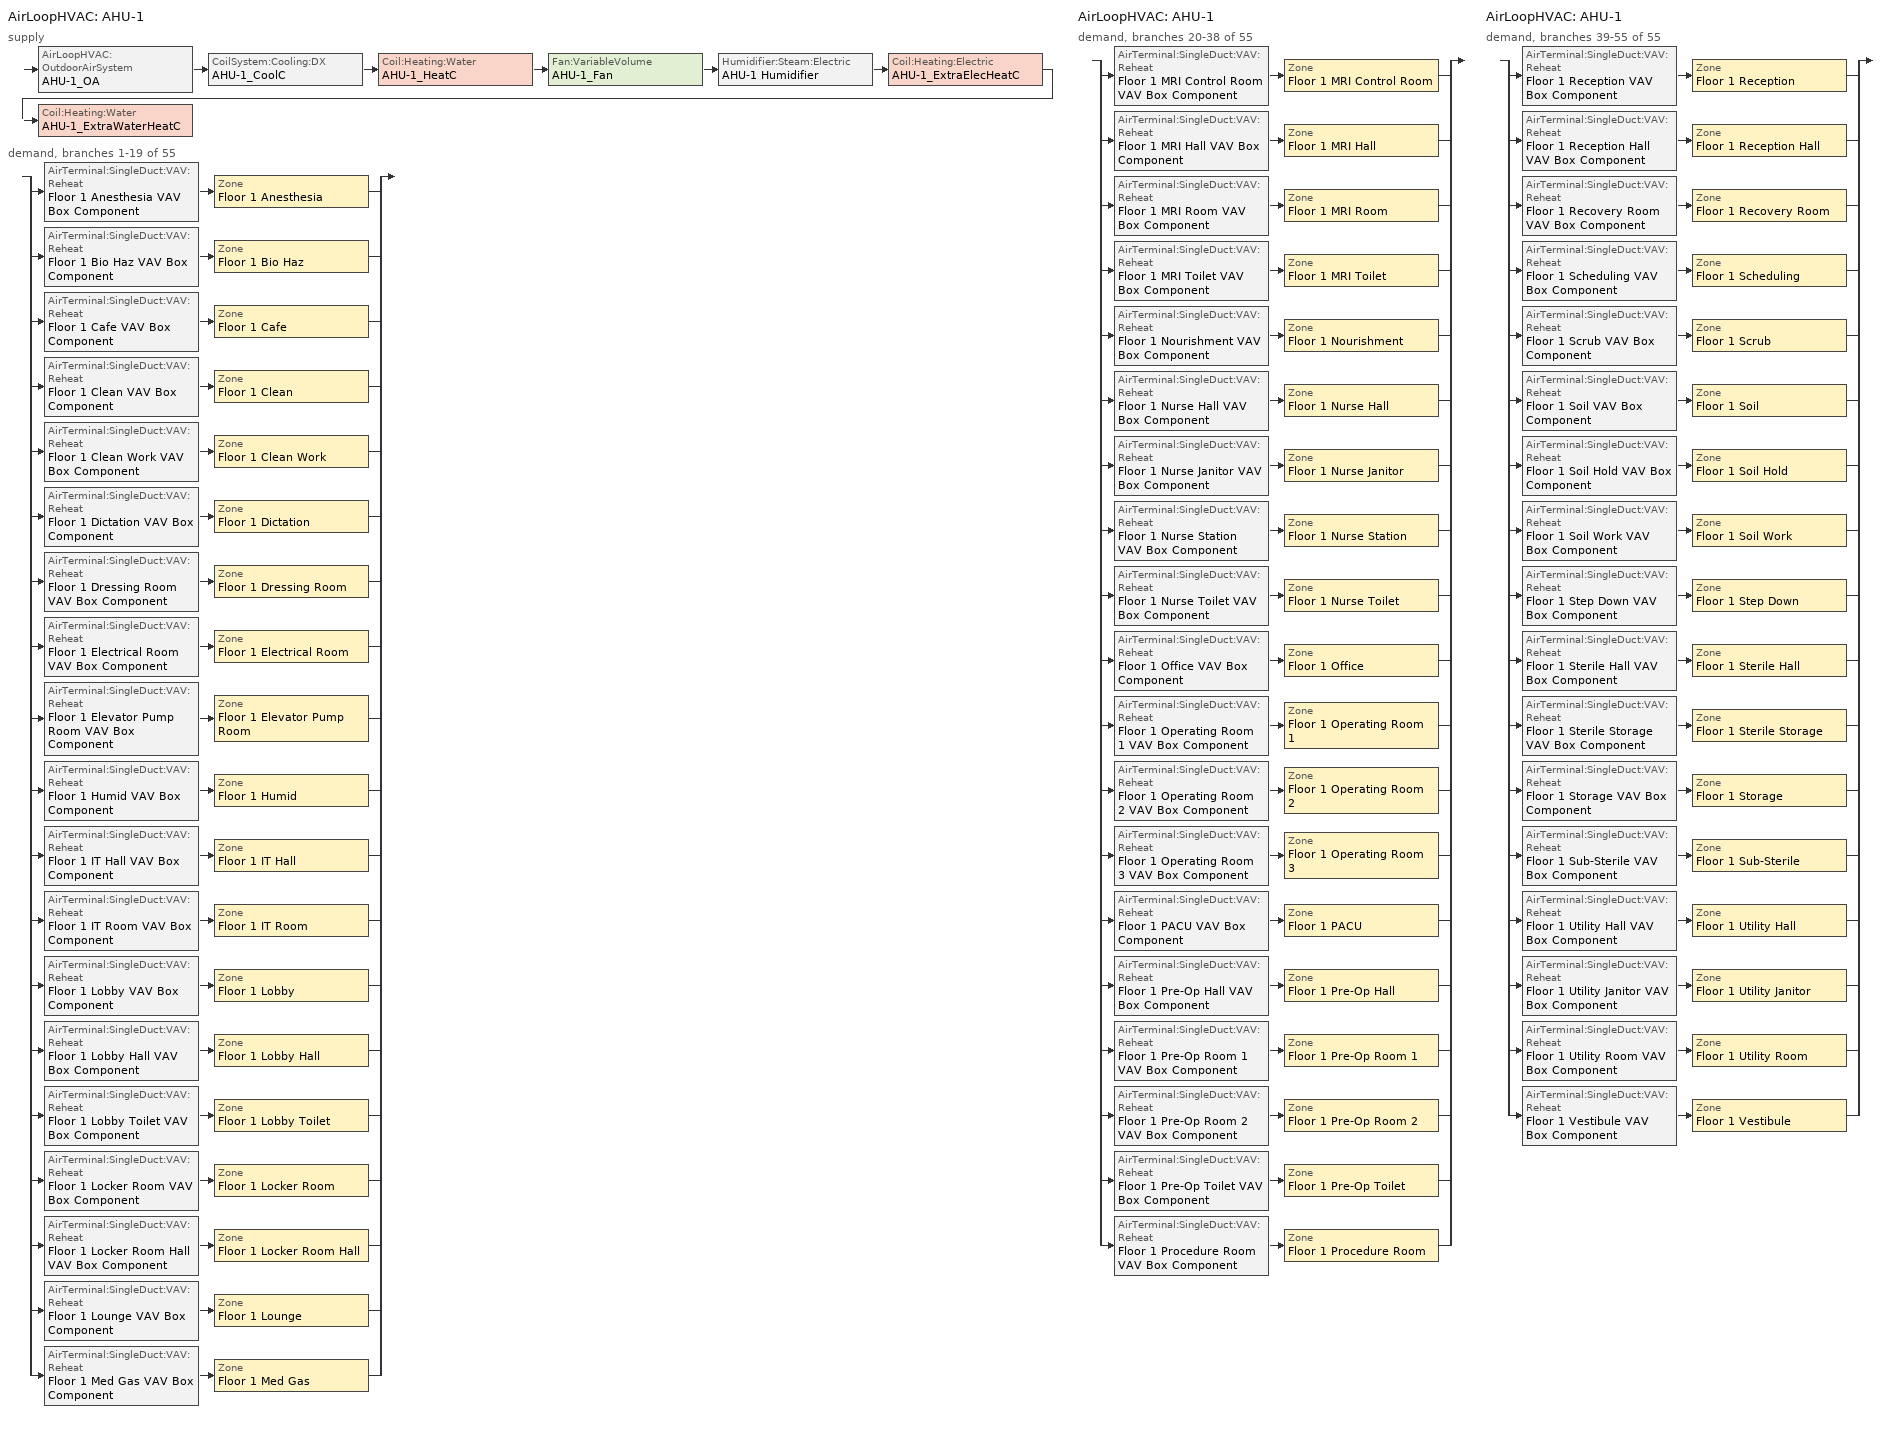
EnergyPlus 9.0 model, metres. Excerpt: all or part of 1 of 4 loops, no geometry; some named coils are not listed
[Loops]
AirLoopHVAC 'AHU-1'
 supply: AirLoopHVAC:OutdoorAirSystem 'AHU-1_OA' > CoilSystem:Cooling:DX 'AHU-1_CoolC' > Coil:Heating:Water 'AHU-1_HeatC' > Fan:VariableVolume 'AHU-1_Fan' > Humidifier:Steam:Electric 'AHU-1 Humidifier' > Coil:Heating:Electric 'AHU-1_ExtraElecHeatC' > Coil:Heating:Water 'AHU-1_ExtraWaterHeatC'
 demand, branches 1-19 of 55: split
  | AirTerminal:SingleDuct:VAV:Reheat 'Floor 1 Anesthesia VAV Box Component' > Zone 'Floor 1 Anesthesia'
  | AirTerminal:SingleDuct:VAV:Reheat 'Floor 1 Bio Haz VAV Box Component' > Zone 'Floor 1 Bio Haz'
  | AirTerminal:SingleDuct:VAV:Reheat 'Floor 1 Cafe VAV Box Component' > Zone 'Floor 1 Cafe'
  | AirTerminal:SingleDuct:VAV:Reheat 'Floor 1 Clean VAV Box Component' > Zone 'Floor 1 Clean'
  | AirTerminal:SingleDuct:VAV:Reheat 'Floor 1 Clean Work VAV Box Component' > Zone 'Floor 1 Clean Work'
  | AirTerminal:SingleDuct:VAV:Reheat 'Floor 1 Dictation VAV Box Component' > Zone 'Floor 1 Dictation'
  | AirTerminal:SingleDuct:VAV:Reheat 'Floor 1 Dressing Room VAV Box Component' > Zone 'Floor 1 Dressing Room'
  | AirTerminal:SingleDuct:VAV:Reheat 'Floor 1 Electrical Room VAV Box Component' > Zone 'Floor 1 Electrical Room'
  | AirTerminal:SingleDuct:VAV:Reheat 'Floor 1 Elevator Pump Room VAV Box Component' > Zone 'Floor 1 Elevator Pump Room'
  | AirTerminal:SingleDuct:VAV:Reheat 'Floor 1 Humid VAV Box Component' > Zone 'Floor 1 Humid'
  | AirTerminal:SingleDuct:VAV:Reheat 'Floor 1 IT Hall VAV Box Component' > Zone 'Floor 1 IT Hall'
  | AirTerminal:SingleDuct:VAV:Reheat 'Floor 1 IT Room VAV Box Component' > Zone 'Floor 1 IT Room'
  | AirTerminal:SingleDuct:VAV:Reheat 'Floor 1 Lobby VAV Box Component' > Zone 'Floor 1 Lobby'
  | AirTerminal:SingleDuct:VAV:Reheat 'Floor 1 Lobby Hall VAV Box Component' > Zone 'Floor 1 Lobby Hall'
  | AirTerminal:SingleDuct:VAV:Reheat 'Floor 1 Lobby Toilet VAV Box Component' > Zone 'Floor 1 Lobby Toilet'
  | AirTerminal:SingleDuct:VAV:Reheat 'Floor 1 Locker Room VAV Box Component' > Zone 'Floor 1 Locker Room'
  | AirTerminal:SingleDuct:VAV:Reheat 'Floor 1 Locker Room Hall VAV Box Component' > Zone 'Floor 1 Locker Room Hall'
  | AirTerminal:SingleDuct:VAV:Reheat 'Floor 1 Lounge VAV Box Component' > Zone 'Floor 1 Lounge'
  | AirTerminal:SingleDuct:VAV:Reheat 'Floor 1 Med Gas VAV Box Component' > Zone 'Floor 1 Med Gas'
AirLoopHVAC 'AHU-1'
 demand, branches 20-38 of 55: split
  | AirTerminal:SingleDuct:VAV:Reheat 'Floor 1 MRI Control Room VAV Box Component' > Zone 'Floor 1 MRI Control Room'
  | AirTerminal:SingleDuct:VAV:Reheat 'Floor 1 MRI Hall VAV Box Component' > Zone 'Floor 1 MRI Hall'
  | AirTerminal:SingleDuct:VAV:Reheat 'Floor 1 MRI Room VAV Box Component' > Zone 'Floor 1 MRI Room'
  | AirTerminal:SingleDuct:VAV:Reheat 'Floor 1 MRI Toilet VAV Box Component' > Zone 'Floor 1 MRI Toilet'
  | AirTerminal:SingleDuct:VAV:Reheat 'Floor 1 Nourishment VAV Box Component' > Zone 'Floor 1 Nourishment'
  | AirTerminal:SingleDuct:VAV:Reheat 'Floor 1 Nurse Hall VAV Box Component' > Zone 'Floor 1 Nurse Hall'
  | AirTerminal:SingleDuct:VAV:Reheat 'Floor 1 Nurse Janitor VAV Box Component' > Zone 'Floor 1 Nurse Janitor'
  | AirTerminal:SingleDuct:VAV:Reheat 'Floor 1 Nurse Station VAV Box Component' > Zone 'Floor 1 Nurse Station'
  | AirTerminal:SingleDuct:VAV:Reheat 'Floor 1 Nurse Toilet VAV Box Component' > Zone 'Floor 1 Nurse Toilet'
  | AirTerminal:SingleDuct:VAV:Reheat 'Floor 1 Office VAV Box Component' > Zone 'Floor 1 Office'
  | AirTerminal:SingleDuct:VAV:Reheat 'Floor 1 Operating Room 1 VAV Box Component' > Zone 'Floor 1 Operating Room 1'
  | AirTerminal:SingleDuct:VAV:Reheat 'Floor 1 Operating Room 2 VAV Box Component' > Zone 'Floor 1 Operating Room 2'
  | AirTerminal:SingleDuct:VAV:Reheat 'Floor 1 Operating Room 3 VAV Box Component' > Zone 'Floor 1 Operating Room 3'
  | AirTerminal:SingleDuct:VAV:Reheat 'Floor 1 PACU VAV Box Component' > Zone 'Floor 1 PACU'
  | AirTerminal:SingleDuct:VAV:Reheat 'Floor 1 Pre-Op Hall VAV Box Component' > Zone 'Floor 1 Pre-Op Hall'
  | AirTerminal:SingleDuct:VAV:Reheat 'Floor 1 Pre-Op Room 1 VAV Box Component' > Zone 'Floor 1 Pre-Op Room 1'
  | AirTerminal:SingleDuct:VAV:Reheat 'Floor 1 Pre-Op Room 2 VAV Box Component' > Zone 'Floor 1 Pre-Op Room 2'
  | AirTerminal:SingleDuct:VAV:Reheat 'Floor 1 Pre-Op Toilet VAV Box Component' > Zone 'Floor 1 Pre-Op Toilet'
  | AirTerminal:SingleDuct:VAV:Reheat 'Floor 1 Procedure Room VAV Box Component' > Zone 'Floor 1 Procedure Room'
AirLoopHVAC 'AHU-1'
 demand, branches 39-55 of 55: split
  | AirTerminal:SingleDuct:VAV:Reheat 'Floor 1 Reception VAV Box Component' > Zone 'Floor 1 Reception'
  | AirTerminal:SingleDuct:VAV:Reheat 'Floor 1 Reception Hall VAV Box Component' > Zone 'Floor 1 Reception Hall'
  | AirTerminal:SingleDuct:VAV:Reheat 'Floor 1 Recovery Room VAV Box Component' > Zone 'Floor 1 Recovery Room'
  | AirTerminal:SingleDuct:VAV:Reheat 'Floor 1 Scheduling VAV Box Component' > Zone 'Floor 1 Scheduling'
  | AirTerminal:SingleDuct:VAV:Reheat 'Floor 1 Scrub VAV Box Component' > Zone 'Floor 1 Scrub'
  | AirTerminal:SingleDuct:VAV:Reheat 'Floor 1 Soil VAV Box Component' > Zone 'Floor 1 Soil'
  | AirTerminal:SingleDuct:VAV:Reheat 'Floor 1 Soil Hold VAV Box Component' > Zone 'Floor 1 Soil Hold'
  | AirTerminal:SingleDuct:VAV:Reheat 'Floor 1 Soil Work VAV Box Component' > Zone 'Floor 1 Soil Work'
  | AirTerminal:SingleDuct:VAV:Reheat 'Floor 1 Step Down VAV Box Component' > Zone 'Floor 1 Step Down'
  | AirTerminal:SingleDuct:VAV:Reheat 'Floor 1 Sterile Hall VAV Box Component' > Zone 'Floor 1 Sterile Hall'
  | AirTerminal:SingleDuct:VAV:Reheat 'Floor 1 Sterile Storage VAV Box Component' > Zone 'Floor 1 Sterile Storage'
  | AirTerminal:SingleDuct:VAV:Reheat 'Floor 1 Storage VAV Box Component' > Zone 'Floor 1 Storage'
  | AirTerminal:SingleDuct:VAV:Reheat 'Floor 1 Sub-Sterile VAV Box Component' > Zone 'Floor 1 Sub-Sterile'
  | AirTerminal:SingleDuct:VAV:Reheat 'Floor 1 Utility Hall VAV Box Component' > Zone 'Floor 1 Utility Hall'
  | AirTerminal:SingleDuct:VAV:Reheat 'Floor 1 Utility Janitor VAV Box Component' > Zone 'Floor 1 Utility Janitor'
  | AirTerminal:SingleDuct:VAV:Reheat 'Floor 1 Utility Room VAV Box Component' > Zone 'Floor 1 Utility Room'
  | AirTerminal:SingleDuct:VAV:Reheat 'Floor 1 Vestibule VAV Box Component' > Zone 'Floor 1 Vestibule'
[Sizing:Zone] Zone Cooling Design Supply Air Temperature Input Method=SupplyAirTemperature; Zone Cooling Design Supply Air Temperature {C}=11.1; Zone Heating Design Supply Air Temperature Input Method=SupplyAirTemperature; Zone Heating Design Supply Air Temperature {C}=40; Zone Cooling Design Supply Air Humidity Ratio {kgWater/kgDryAir}=0.0085; Zone Heating Design Supply Air Humidity Ratio {kgWater/kgDryAir}=0.008; Cooling Minimum Air Flow Fraction=0; Heating Design Air Flow Method=DesignDay; Heating Design Air Flow Rate {m3/s}=0
Name | Design Specification Outdoor Air Object | Cooling Design Air Flow Method | Cooling Minimum Air Flow per Zone Floor Area {m3/s-m2}
Floor 1 Anesthesia | SZ DSOA Floor 1 Anesthesia | DesignDayWithLimit | 0
Floor 1 Bio Haz | SZ DSOA Floor 1 Bio Haz | DesignDay
Floor 1 Cafe | SZ DSOA Floor 1 Cafe | DesignDay
Floor 1 Clean | SZ DSOA Floor 1 Clean | DesignDayWithLimit | 0.00338645
Floor 1 Clean Work | SZ DSOA Floor 1 Clean Work | DesignDayWithLimit | 0.00338645
Floor 1 Dictation | SZ DSOA Floor 1 Dictation | DesignDay
Floor 1 Dressing Room | SZ DSOA Floor 1 Dressing Room | DesignDay
Floor 1 Electrical Room | SZ DSOA Floor 1 Electrical Room | DesignDay
Floor 1 Elevator Pump Room | SZ DSOA Floor 1 Elevator Pump Room | DesignDay
Floor 1 Humid | SZ DSOA Floor 1 Humid | DesignDay
Floor 1 IT Hall | SZ DSOA Floor 1 IT Hall | DesignDay
Floor 1 IT Room | SZ DSOA Floor 1 IT Room | DesignDay
Floor 1 Lobby | SZ DSOA Floor 1 Lobby | DesignDay
Floor 1 Lobby Hall | SZ DSOA Floor 1 Lobby Hall | DesignDay
Floor 1 Lobby Toilet | SZ DSOA Floor 1 Lobby Toilet | DesignDayWithLimit | 0
Floor 1 Locker Room | SZ DSOA Floor 1 Locker Room | DesignDay
Floor 1 Locker Room Hall | SZ DSOA Floor 1 Locker Room Hall | DesignDay
Floor 1 Lounge | SZ DSOA Floor 1 Lounge | DesignDay
Floor 1 Med Gas | SZ DSOA Floor 1 Med Gas | DesignDay
Floor 1 MRI Control Room | SZ DSOA Floor 1 MRI Control Room | DesignDayWithLimit | 0
Floor 1 MRI Hall | SZ DSOA Floor 1 MRI Hall | DesignDay
Floor 1 MRI Room | SZ DSOA Floor 1 MRI Room | DesignDayWithLimit | 0
Floor 1 MRI Toilet | SZ DSOA Floor 1 MRI Toilet | DesignDayWithLimit | 0
Floor 1 Nourishment | SZ DSOA Floor 1 Nourishment | DesignDay
Floor 1 Nurse Hall | SZ DSOA Floor 1 Nurse Hall | DesignDay
Floor 1 Nurse Janitor | SZ DSOA Floor 1 Nurse Janitor | DesignDay
Floor 1 Nurse Station | SZ DSOA Floor 1 Nurse Station | DesignDay
Floor 1 Nurse Toilet | SZ DSOA Floor 1 Nurse Toilet | DesignDayWithLimit | 0
Floor 1 Office | SZ DSOA Floor 1 Office | DesignDay
Floor 1 Operating Room 1 | SZ DSOA Floor 1 Operating Room 1 | DesignDayWithLimit | 0.0169323
Floor 1 Operating Room 2 | SZ DSOA Floor 1 Operating Room 2 | DesignDayWithLimit | 0.0169323
Floor 1 Operating Room 3 | SZ DSOA Floor 1 Operating Room 3 | DesignDayWithLimit | 0.0169323
Floor 1 PACU | SZ DSOA Floor 1 PACU | DesignDayWithLimit | 0.00507968
Floor 1 Pre-Op Hall | SZ DSOA Floor 1 Pre-Op Hall | DesignDay
Floor 1 Pre-Op Room 1 | SZ DSOA Floor 1 Pre-Op Room 1 | DesignDayWithLimit | 0.00507968
Floor 1 Pre-Op Room 2 | SZ DSOA Floor 1 Pre-Op Room 2 | DesignDayWithLimit | 0.00507968
Floor 1 Pre-Op Toilet | SZ DSOA Floor 1 Pre-Op Toilet | DesignDayWithLimit | 0
Floor 1 Procedure Room | SZ DSOA Floor 1 Procedure Room | DesignDayWithLimit | 0.0126992
Floor 1 Reception | SZ DSOA Floor 1 Reception | DesignDay
Floor 1 Reception Hall | SZ DSOA Floor 1 Reception Hall | DesignDay
Floor 1 Recovery Room | SZ DSOA Floor 1 Recovery Room | DesignDayWithLimit | 0.00507968
Floor 1 Scheduling | SZ DSOA Floor 1 Scheduling | DesignDay
Floor 1 Scrub | SZ DSOA Floor 1 Scrub | DesignDay
Floor 1 Soil | SZ DSOA Floor 1 Soil | DesignDayWithLimit | 0
Floor 1 Soil Hold | SZ DSOA Floor 1 Soil Hold | DesignDayWithLimit | 0
Floor 1 Soil Work | SZ DSOA Floor 1 Soil Work | DesignDayWithLimit | 0
Floor 1 Step Down | SZ DSOA Floor 1 Step Down | DesignDayWithLimit | 0.00507968
Floor 1 Sterile Hall | SZ DSOA Floor 1 Sterile Hall | DesignDay
Floor 1 Sterile Storage | SZ DSOA Floor 1 Sterile Storage | DesignDay
Floor 1 Storage | SZ DSOA Floor 1 Storage | DesignDay
Floor 1 Sub-Sterile | SZ DSOA Floor 1 Sub-Sterile | DesignDay
Floor 1 Utility Hall | SZ DSOA Floor 1 Utility Hall | DesignDay
Floor 1 Utility Janitor | SZ DSOA Floor 1 Utility Janitor | DesignDay
Floor 1 Utility Room | SZ DSOA Floor 1 Utility Room | DesignDay
Floor 1 Vestibule | SZ DSOA Floor 1 Vestibule | DesignDay
[DesignSpecification:OutdoorAir] Outdoor Air Flow per Person {m3/s-person}=0
Name | Outdoor Air Method | Outdoor Air Flow per Zone Floor Area {m3/s-m2}
SZ DSOA Floor 1 Anesthesia; SZ DSOA Floor 1 Clean; SZ DSOA Floor 1 Clean Work; SZ DSOA Floor 1 MRI Control Room; SZ DSOA Floor 1 MRI Room; SZ DSOA Floor 1 Soil; SZ DSOA Floor 1 Soil Hold; SZ DSOA Floor 1 Soil Work | Flow/Area | 0.00152391
SZ DSOA Floor 1 Bio Haz; SZ DSOA Floor 1 Med Gas; SZ DSOA Floor 1 Nurse Janitor; SZ DSOA Floor 1 Sterile Storage; SZ DSOA Floor 1 Storage; SZ DSOA Floor 1 Utility Janitor; SZ DSOA Floor 1 Utility Room | Flow/Area | 0.000609562
SZ DSOA Floor 1 Cafe | Flow/Area | 0.0047241
SZ DSOA Floor 1 Dictation; SZ DSOA Floor 1 Dressing Room; SZ DSOA Floor 1 Humid; SZ DSOA Floor 1 IT Room; SZ DSOA Floor 1 Office; SZ DSOA Floor 1 Scheduling | Flow/Area | 0.000431773
SZ DSOA Floor 1 Electrical Room; SZ DSOA Floor 1 Elevator Pump Room; SZ DSOA Floor 1 Lobby Toilet; SZ DSOA Floor 1 MRI Toilet; SZ DSOA Floor 1 Nurse Toilet; SZ DSOA Floor 1 Pre-Op Toilet | Flow/Area | 0
SZ DSOA Floor 1 IT Hall; SZ DSOA Floor 1 Lobby Hall; SZ DSOA Floor 1 Locker Room Hall; SZ DSOA Floor 1 MRI Hall; SZ DSOA Floor 1 Nurse Hall; SZ DSOA Floor 1 Pre-Op Hall; SZ DSOA Floor 1 Reception Hall; SZ DSOA Floor 1 Scrub; SZ DSOA Floor 1 Sterile Hall; SZ DSOA Floor 1 Sub-Sterile; SZ DSOA Floor 1 Utility Hall; SZ DSOA Floor 1 Vestibule | Flow/Area | 0.000304781
SZ DSOA Floor 1 Lobby | Flow/Area | 0.000558765
SZ DSOA Floor 1 Locker Room | Flow/area | 0.000685757
SZ DSOA Floor 1 Lounge | Flow/Area | 0.000685757
SZ DSOA Floor 1 Nourishment; SZ DSOA Floor 1 Nurse Station | Flow/Area | 0.000812749
SZ DSOA Floor 1 Operating Room 1; SZ DSOA Floor 1 Operating Room 2; SZ DSOA Floor 1 Operating Room 3 | Flow/Area | 0.00558765
SZ DSOA Floor 1 PACU; SZ DSOA Floor 1 Recovery Room; SZ DSOA Floor 1 Step Down | Flow/Area | 0.00321713
SZ DSOA Floor 1 Pre-Op Room 1; SZ DSOA Floor 1 Pre-Op Room 2 | Flow/Area | 0.00296315
SZ DSOA Floor 1 Procedure Room | Flow/Area | 0.00406374
SZ DSOA Floor 1 Reception | Flow/Area | 0.00106673
[Sizing:System]
AHU-1: Type of Load to Size On=Sensible; Design Outdoor Air Flow Rate {m3/s}=AUTOSIZE; Central Heating Maximum System Air Flow Ratio=1; Preheat Design Temperature {C}=7; Preheat Design Humidity Ratio {kgWater/kgDryAir}=0.008; Precool Design Temperature {C}=7.2; Precool Design Humidity Ratio {kgWater/kgDryAir}=0.008; Central Cooling Design Supply Air Temperature {C}=7.2; Central Heating Design Supply Air Temperature {C}=16; Type of Zone Sum to Use=NonCoincident; 100% Outdoor Air in Cooling=No; 100% Outdoor Air in Heating=No; Central Cooling Design Supply Air Humidity Ratio {kgWater/kgDryAir}=0.007; Central Heating Design Supply Air Humidity Ratio {kgWater/kgDryAir}=0.007; Cooling Supply Air Flow Rate Method=DesignDay; Cooling Supply Air Flow Rate {m3/s}=0; Heating Supply Air Flow Rate Method=DesignDay; Heating Supply Air Flow Rate {m3/s}=0; System Outdoor Air Method=ZoneSum
[ZoneControl:Thermostat] Control Type Schedule=Dual Zone Control Type Sched
Name | Zone or ZoneList | Control 1
Floor 1 Anesthesia Thermostat | Floor 1 Anesthesia | Floor 1 Anesthesia DualSPSched
Floor 1 Bio Haz Thermostat | Floor 1 Bio Haz | Floor 1 Bio Haz DualSPSched
Floor 1 Cafe Thermostat | Floor 1 Cafe | Floor 1 Cafe DualSPSched
Floor 1 Clean Thermostat | Floor 1 Clean | Floor 1 Clean DualSPSched
Floor 1 Clean Work Thermostat | Floor 1 Clean Work | Floor 1 Clean Work DualSPSched
Floor 1 Dictation Thermostat | Floor 1 Dictation | Floor 1 Dictation DualSPSched
Floor 1 Dressing Room Thermostat | Floor 1 Dressing Room | Floor 1 Dressing Room DualSPSched
Floor 1 Electrical Room Thermostat | Floor 1 Electrical Room | Floor 1 Electrical Room DualSPSched
Floor 1 Elevator Pump Room Thermostat | Floor 1 Elevator Pump Room | Floor 1 Elevator Pump Room DualSPSched
Floor 1 Humid Thermostat | Floor 1 Humid | Floor 1 Humid DualSPSched
Floor 1 IT Hall Thermostat | Floor 1 IT Hall | Floor 1 IT Hall DualSPSched
Floor 1 IT Room Thermostat | Floor 1 IT Room | Floor 1 IT Room DualSPSched
Floor 1 Lobby Thermostat | Floor 1 Lobby | Floor 1 Lobby DualSPSched
Floor 1 Lobby Hall Thermostat | Floor 1 Lobby Hall | Floor 1 Lobby Hall DualSPSched
Floor 1 Lobby Toilet Thermostat | Floor 1 Lobby Toilet | Floor 1 Lobby Toilet DualSPSched
Floor 1 Locker Room Thermostat | Floor 1 Locker Room | Floor 1 Locker Room DualSPSched
Floor 1 Locker Room Hall Thermostat | Floor 1 Locker Room Hall | Floor 1 Locker Room Hall DualSPSched
Floor 1 Lounge Thermostat | Floor 1 Lounge | Floor 1 Lounge DualSPSched
Floor 1 Med Gas Thermostat | Floor 1 Med Gas | Floor 1 Med Gas DualSPSched
Floor 1 MRI Control Room Thermostat | Floor 1 MRI Control Room | Floor 1 MRI Control Room DualSPSched
Floor 1 MRI Hall Thermostat | Floor 1 MRI Hall | Floor 1 MRI Hall DualSPSched
Floor 1 MRI Room Thermostat | Floor 1 MRI Room | Floor 1 MRI Room DualSPSched
Floor 1 MRI Toilet Thermostat | Floor 1 MRI Toilet | Floor 1 MRI Toilet DualSPSched
Floor 1 Nourishment Thermostat | Floor 1 Nourishment | Floor 1 Nourishment DualSPSched
Floor 1 Nurse Hall Thermostat | Floor 1 Nurse Hall | Floor 1 Nurse Hall DualSPSched
Floor 1 Nurse Janitor Thermostat | Floor 1 Nurse Janitor | Floor 1 Nurse Janitor DualSPSched
Floor 1 Nurse Station Thermostat | Floor 1 Nurse Station | Floor 1 Nurse Station DualSPSched
Floor 1 Nurse Toilet Thermostat | Floor 1 Nurse Toilet | Floor 1 Nurse Toilet DualSPSched
Floor 1 Office Thermostat | Floor 1 Office | Floor 1 Office DualSPSched
Floor 1 Operating Room 1 Thermostat | Floor 1 Operating Room 1 | Floor 1 Operating Room 1 DualSPSched
Floor 1 Operating Room 2 Thermostat | Floor 1 Operating Room 2 | Floor 1 Operating Room 2 DualSPSched
Floor 1 Operating Room 3 Thermostat | Floor 1 Operating Room 3 | Floor 1 Operating Room 3 DualSPSched
Floor 1 PACU Thermostat | Floor 1 PACU | Floor 1 PACU DualSPSched
Floor 1 Pre-Op Hall Thermostat | Floor 1 Pre-Op Hall | Floor 1 Pre-Op Hall DualSPSched
Floor 1 Pre-Op Room 1 Thermostat | Floor 1 Pre-Op Room 1 | Floor 1 Pre-Op Room 1 DualSPSched
Floor 1 Pre-Op Room 2 Thermostat | Floor 1 Pre-Op Room 2 | Floor 1 Pre-Op Room 2 DualSPSched
Floor 1 Pre-Op Toilet Thermostat | Floor 1 Pre-Op Toilet | Floor 1 Pre-Op Toilet DualSPSched
Floor 1 Procedure Room Thermostat | Floor 1 Procedure Room | Floor 1 Procedure Room DualSPSched
Floor 1 Reception Thermostat | Floor 1 Reception | Floor 1 Reception DualSPSched
Floor 1 Reception Hall Thermostat | Floor 1 Reception Hall | Floor 1 Reception Hall DualSPSched
Floor 1 Recovery Room Thermostat | Floor 1 Recovery Room | Floor 1 Recovery Room DualSPSched
Floor 1 Scheduling Thermostat | Floor 1 Scheduling | Floor 1 Scheduling DualSPSched
Floor 1 Scrub Thermostat | Floor 1 Scrub | Floor 1 Scrub DualSPSched
Floor 1 Soil Thermostat | Floor 1 Soil | Floor 1 Soil DualSPSched
Floor 1 Soil Hold Thermostat | Floor 1 Soil Hold | Floor 1 Soil Hold DualSPSched
Floor 1 Soil Work Thermostat | Floor 1 Soil Work | Floor 1 Soil Work DualSPSched
Floor 1 Step Down Thermostat | Floor 1 Step Down | Floor 1 Step Down DualSPSched
Floor 1 Sterile Hall Thermostat | Floor 1 Sterile Hall | Floor 1 Sterile Hall DualSPSched
Floor 1 Sterile Storage Thermostat | Floor 1 Sterile Storage | Floor 1 Sterile Storage DualSPSched
Floor 1 Storage Thermostat | Floor 1 Storage | Floor 1 Storage DualSPSched
Floor 1 Sub-Sterile Thermostat | Floor 1 Sub-Sterile | Floor 1 Sub-Sterile DualSPSched
Floor 1 Utility Hall Thermostat | Floor 1 Utility Hall | Floor 1 Utility Hall DualSPSched
Floor 1 Utility Janitor Thermostat | Floor 1 Utility Janitor | Floor 1 Utility Janitor DualSPSched
Floor 1 Utility Room Thermostat | Floor 1 Utility Room | Floor 1 Utility Room DualSPSched
Floor 1 Vestibule Thermostat | Floor 1 Vestibule | Floor 1 Vestibule DualSPSched
[ThermostatSetpoint:DualSetpoint]
Name | Heating Setpoint Temperature Schedule | Cooling Setpoint Temperature Schedule
Floor 1 Anesthesia DualSPSched; Floor 1 Bio Haz DualSPSched; Floor 1 Cafe DualSPSched; Floor 1 Clean DualSPSched; Floor 1 Clean Work DualSPSched; Floor 1 Electrical Room DualSPSched; Floor 1 Elevator Pump Room DualSPSched; Floor 1 IT Hall DualSPSched; Floor 1 Lobby DualSPSched; Floor 1 Lobby Hall DualSPSched; Floor 1 Lobby Toilet DualSPSched; Floor 1 Locker Room DualSPSched; Floor 1 Locker Room Hall DualSPSched; Floor 1 Lounge DualSPSched; Floor 1 Med Gas DualSPSched; Floor 1 MRI Control Room DualSPSched; Floor 1 MRI Hall DualSPSched; Floor 1 MRI Room DualSPSched; Floor 1 MRI Toilet DualSPSched; Floor 1 Nourishment DualSPSched; Floor 1 Nurse Hall DualSPSched; Floor 1 Nurse Janitor DualSPSched; Floor 1 Nurse Station DualSPSched; Floor 1 Nurse Toilet DualSPSched; Floor 1 PACU DualSPSched; Floor 1 Pre-Op Hall DualSPSched; Floor 1 Pre-Op Room 1 DualSPSched; Floor 1 Pre-Op Room 2 DualSPSched; Floor 1 Pre-Op Toilet DualSPSched; Floor 1 Procedure Room DualSPSched; Floor 1 Reception DualSPSched; Floor 1 Reception Hall DualSPSched; Floor 1 Recovery Room DualSPSched; Floor 1 Scrub DualSPSched; Floor 1 Soil DualSPSched; Floor 1 Soil Hold DualSPSched; Floor 1 Soil Work DualSPSched; Floor 1 Step Down DualSPSched; Floor 1 Sterile Hall DualSPSched; Floor 1 Sterile Storage DualSPSched; Floor 1 Storage DualSPSched; Floor 1 Sub-Sterile DualSPSched; Floor 1 Utility Hall DualSPSched; Floor 1 Utility Janitor DualSPSched; Floor 1 Utility Room DualSPSched; Floor 1 Vestibule DualSPSched | HTGSETP_SCH_YES_OPTIMUM | CLGSETP_SCH_YES_OPTIMUM
Floor 1 Dictation DualSPSched; Floor 1 Dressing Room DualSPSched; Floor 1 Humid DualSPSched; Floor 1 IT Room DualSPSched; Floor 1 Office DualSPSched; Floor 1 Scheduling DualSPSched | HTGSETP_SCH_YES_OPTIMUM_OFF_w_SB | CLGSETP_SCH_YES_OPTIMUM_OFF_w_SB
Floor 1 Operating Room 1 DualSPSched; Floor 1 Operating Room 2 DualSPSched; Floor 1 Operating Room 3 DualSPSched | OR_HTGSETP_SCH | OR_CLGSETP_SCH
[AirTerminal:SingleDuct:VAV:Reheat] Availability Schedule=ALWAYS_ON; Maximum Air Flow Rate {m3/s}=AUTOSIZE; Maximum Hot Water or Steam Flow Rate {m3/s}=AUTOSIZE; Minimum Hot Water or Steam Flow Rate {m3/s}=0; Damper Heating Action=ReverseWithLimits; Maximum Flow Fraction During Reheat=0.5; Maximum Reheat Air Temperature {C}=40
Name | Zone Minimum Air Flow Input Method | Constant Minimum Air Flow Fraction | Reheat Coil | Convergence Tolerance | Minimum Air Flow Fraction Schedule
Floor 1 Anesthesia VAV Box Component | Constant | 1 | Floor 1 Anesthesia VAV Box Reheat Coil | 0.001
Floor 1 Bio Haz VAV Box Component | Constant | 0.2 | Floor 1 Bio Haz VAV Box Reheat Coil | 0.001
Floor 1 Cafe VAV Box Component | Constant | 0.2 | Floor 1 Cafe VAV Box Reheat Coil | 0.001
Floor 1 Clean VAV Box Component | Constant | 1 | Floor 1 Clean VAV Box Reheat Coil | 0.001
Floor 1 Clean Work VAV Box Component | Constant | 1 | Floor 1 Clean Work VAV Box Reheat Coil | 0.001
Floor 1 Dictation VAV Box Component | Scheduled |  | Floor 1 Dictation VAV Box Reheat Coil | 0.001 | Floor 1 Dictation_MDP_Sch
Floor 1 Dressing Room VAV Box Component | Scheduled |  | Floor 1 Dressing Room VAV Box Reheat Coil | 0.001 | Floor 1 Dressing Room_MDP_Sch
Floor 1 Electrical Room VAV Box Component | Constant | 0.2 | Floor 1 Electrical Room VAV Box Reheat Coil | 0.001
Floor 1 Elevator Pump Room VAV Box Component | Constant | 0.2 | Floor 1 Elevator Pump Room VAV Box Reheat Coil | 0.001
Floor 1 Humid VAV Box Component | Scheduled |  | Floor 1 Humid VAV Box Reheat Coil | 0.001 | Floor 1 Humid_MDP_Sch
Floor 1 IT Hall VAV Box Component | Constant | 0.2 | Floor 1 IT Hall VAV Box Reheat Coil | 0.001
Floor 1 IT Room VAV Box Component | Scheduled |  | Floor 1 IT Room VAV Box Reheat Coil | 0.3 | Floor 1 IT Room_MDP_Sch
Floor 1 Lobby VAV Box Component | Constant | 0.2 | Floor 1 Lobby VAV Box Reheat Coil | 0.001
Floor 1 Lobby Hall VAV Box Component | Constant | 0.2 | Floor 1 Lobby Hall VAV Box Reheat Coil | 0.001
Floor 1 Lobby Toilet VAV Box Component | Constant | 1 | Floor 1 Lobby Toilet VAV Box Reheat Coil | 0.001
Floor 1 Locker Room VAV Box Component | Constant | 0.2 | Floor 1 Locker Room VAV Box Reheat Coil | 0.001
Floor 1 Locker Room Hall VAV Box Component | Constant | 0.2 | Floor 1 Locker Room Hall VAV Box Reheat Coil | 0.001
Floor 1 Lounge VAV Box Component | Constant | 0.2 | Floor 1 Lounge VAV Box Reheat Coil | 0.001
Floor 1 Med Gas VAV Box Component | Constant | 0.2 | Floor 1 Med Gas VAV Box Reheat Coil | 0.001
Floor 1 MRI Control Room VAV Box Component | Constant | 0.2 | Floor 1 MRI Control Room VAV Box Reheat Coil | 0.001
Floor 1 MRI Hall VAV Box Component | Constant | 0.2 | Floor 1 MRI Hall VAV Box Reheat Coil | 0.001
Floor 1 MRI Room VAV Box Component | Constant | 0.2 | Floor 1 MRI Room VAV Box Reheat Coil | 0.001
Floor 1 MRI Toilet VAV Box Component | Constant | 1 | Floor 1 MRI Toilet VAV Box Reheat Coil | 0.001
Floor 1 Nourishment VAV Box Component | Constant | 0.2 | Floor 1 Nourishment VAV Box Reheat Coil | 0.001
Floor 1 Nurse Hall VAV Box Component | Constant | 0.2 | Floor 1 Nurse Hall VAV Box Reheat Coil | 0.001
Floor 1 Nurse Janitor VAV Box Component | Constant | 0.2 | Floor 1 Nurse Janitor VAV Box Reheat Coil | 0.001
Floor 1 Nurse Station VAV Box Component | Constant | 0.2 | Floor 1 Nurse Station VAV Box Reheat Coil | 0.001
Floor 1 Nurse Toilet VAV Box Component | Constant | 1 | Floor 1 Nurse Toilet VAV Box Reheat Coil | 0.001
Floor 1 Office VAV Box Component | Scheduled |  | Floor 1 Office VAV Box Reheat Coil | 0.001 | Floor 1 Office_MDP_Sch
Floor 1 Operating Room 1 VAV Box Component | Scheduled |  | Floor 1 Operating Room 1 VAV Box Reheat Coil | 0.001 | OR_MinSA_Sched
Floor 1 Operating Room 2 VAV Box Component | Scheduled |  | Floor 1 Operating Room 2 VAV Box Reheat Coil | 0.001 | OR_MinSA_Sched
Floor 1 Operating Room 3 VAV Box Component | Constant | 1 | Floor 1 Operating Room 3 VAV Box Reheat Coil | 0.001
Floor 1 PACU VAV Box Component | Constant | 1 | Floor 1 PACU VAV Box Reheat Coil | 0.001
Floor 1 Pre-Op Hall VAV Box Component | Constant | 0.2 | Floor 1 Pre-Op Hall VAV Box Reheat Coil | 0.001
Floor 1 Pre-Op Room 1 VAV Box Component | Constant | 1 | Floor 1 Pre-Op Room 1 VAV Box Reheat Coil | 0.001
Floor 1 Pre-Op Room 2 VAV Box Component | Constant | 1 | Floor 1 Pre-Op Room 2 VAV Box Reheat Coil | 0.001
Floor 1 Pre-Op Toilet VAV Box Component | Constant | 1 | Floor 1 Pre-Op Toilet VAV Box Reheat Coil | 0.001
Floor 1 Procedure Room VAV Box Component | Constant | 1 | Floor 1 Procedure Room VAV Box Reheat Coil | 0.001
Floor 1 Reception VAV Box Component | Constant | 0.2 | Floor 1 Reception VAV Box Reheat Coil | 0.001
Floor 1 Reception Hall VAV Box Component | Constant | 0.2 | Floor 1 Reception Hall VAV Box Reheat Coil | 0.001
Floor 1 Recovery Room VAV Box Component | Constant | 0.87 | Floor 1 Recovery Room VAV Box Reheat Coil | 0.001
Floor 1 Scheduling VAV Box Component | Scheduled |  | Floor 1 Scheduling VAV Box Reheat Coil | 0.001 | Floor 1 Scheduling_MDP_Sch
Floor 1 Scrub VAV Box Component | Constant | 0.2 | Floor 1 Scrub VAV Box Reheat Coil | 0.001
Floor 1 Soil VAV Box Component | Constant | 1 | Floor 1 Soil VAV Box Reheat Coil | 0.001
Floor 1 Soil Hold VAV Box Component | Constant | 1 | Floor 1 Soil Hold VAV Box Reheat Coil | 0.001
Floor 1 Soil Work VAV Box Component | Constant | 1 | Floor 1 Soil Work VAV Box Reheat Coil | 0.001
Floor 1 Step Down VAV Box Component | Constant | 0.69 | Floor 1 Step Down VAV Box Reheat Coil | 0.001
Floor 1 Sterile Hall VAV Box Component | Constant | 0.2 | Floor 1 Sterile Hall VAV Box Reheat Coil | 0.001
Floor 1 Sterile Storage VAV Box Component | Constant | 0.2 | Floor 1 Sterile Storage VAV Box Reheat Coil | 0.001
Floor 1 Storage VAV Box Component | Constant | 0.2 | Floor 1 Storage VAV Box Reheat Coil | 0.001
Floor 1 Sub-Sterile VAV Box Component | Constant | 0.2 | Floor 1 Sub-Sterile VAV Box Reheat Coil | 0.001
Floor 1 Utility Hall VAV Box Component | Constant | 0.2 | Floor 1 Utility Hall VAV Box Reheat Coil | 0.001
Floor 1 Utility Janitor VAV Box Component | Constant | 0.2 | Floor 1 Utility Janitor VAV Box Reheat Coil | 0.001
Floor 1 Utility Room VAV Box Component | Constant | 0.2 | Floor 1 Utility Room VAV Box Reheat Coil | 0.001
Floor 1 Vestibule VAV Box Component | Constant | 0.2 | Floor 1 Vestibule VAV Box Reheat Coil | 0.001
[Zone equipment]
Floor 1 Anesthesia: Floor 1 Anesthesia VAV Box Component, Floor 1 Anesthesia Exhaust Fan
Floor 1 Bio Haz: Floor 1 Bio Haz VAV Box Component
Floor 1 Cafe: Floor 1 Cafe VAV Box Component
Floor 1 Clean: Floor 1 Clean VAV Box Component
Floor 1 Clean Work: Floor 1 Clean Work VAV Box Component
Floor 1 Dictation: Floor 1 Dictation VAV Box Component
Floor 1 Dressing Room: Floor 1 Dressing Room VAV Box Component
Floor 1 Electrical Room: Floor 1 Electrical Room VAV Box Component
Floor 1 Elevator Pump Room: Floor 1 Elevator Pump Room VAV Box Component
Floor 1 Humid: Floor 1 Humid VAV Box Component
Floor 1 IT Hall: Floor 1 IT Hall VAV Box Component
Floor 1 IT Room: Floor 1 IT Room VAV Box Component
Floor 1 Lobby: Floor 1 Lobby VAV Box Component
Floor 1 Lobby Hall: Floor 1 Lobby Hall VAV Box Component
Floor 1 Lobby Toilet: Floor 1 Lobby Toilet VAV Box Component, Floor 1 Lobby Toilet Exhaust Fan
Floor 1 Locker Room: Floor 1 Locker Room VAV Box Component
Floor 1 Locker Room Hall: Floor 1 Locker Room Hall VAV Box Component
Floor 1 Lounge: Floor 1 Lounge VAV Box Component
Floor 1 Med Gas: Floor 1 Med Gas VAV Box Component
Floor 1 MRI Control Room: Floor 1 MRI Control Room VAV Box Component, Floor 1 MRI Control Room Exhaust Fan
Floor 1 MRI Hall: Floor 1 MRI Hall VAV Box Component
Floor 1 MRI Room: Floor 1 MRI Room VAV Box Component, Floor 1 MRI Room Exhaust Fan
Floor 1 MRI Toilet: Floor 1 MRI Toilet VAV Box Component, Floor 1 MRI Toilet Exhaust Fan
Floor 1 Nourishment: Floor 1 Nourishment VAV Box Component
Floor 1 Nurse Hall: Floor 1 Nurse Hall VAV Box Component
Floor 1 Nurse Janitor: Floor 1 Nurse Janitor VAV Box Component
Floor 1 Nurse Station: Floor 1 Nurse Station VAV Box Component
Floor 1 Nurse Toilet: Floor 1 Nurse Toilet VAV Box Component, Floor 1 Nurse Toilet Exhaust Fan
Floor 1 Office: Floor 1 Office VAV Box Component
Floor 1 Operating Room 1: Floor 1 Operating Room 1 VAV Box Component
Floor 1 Operating Room 2: Floor 1 Operating Room 2 VAV Box Component
Floor 1 Operating Room 3: Floor 1 Operating Room 3 VAV Box Component
Floor 1 PACU: Floor 1 PACU VAV Box Component
Floor 1 Pre-Op Hall: Floor 1 Pre-Op Hall VAV Box Component
Floor 1 Pre-Op Room 1: Floor 1 Pre-Op Room 1 VAV Box Component
Floor 1 Pre-Op Room 2: Floor 1 Pre-Op Room 2 VAV Box Component
Floor 1 Pre-Op Toilet: Floor 1 Pre-Op Toilet VAV Box Component, Floor 1 Pre-Op Toilet Exhaust Fan
Floor 1 Procedure Room: Floor 1 Procedure Room VAV Box Component
Floor 1 Reception: Floor 1 Reception VAV Box Component
Floor 1 Reception Hall: Floor 1 Reception Hall VAV Box Component
Floor 1 Recovery Room: Floor 1 Recovery Room VAV Box Component
Floor 1 Scheduling: Floor 1 Scheduling VAV Box Component
Floor 1 Scrub: Floor 1 Scrub VAV Box Component
Floor 1 Soil: Floor 1 Soil VAV Box Component, Floor 1 Soil Exhaust Fan
Floor 1 Soil Hold: Floor 1 Soil Hold VAV Box Component, Floor 1 Soil Hold Exhaust Fan
Floor 1 Soil Work: Floor 1 Soil Work VAV Box Component, Floor 1 Soil Work Exhaust Fan
Floor 1 Step Down: Floor 1 Step Down VAV Box Component
Floor 1 Sterile Hall: Floor 1 Sterile Hall VAV Box Component
Floor 1 Sterile Storage: Floor 1 Sterile Storage VAV Box Component
Floor 1 Storage: Floor 1 Storage VAV Box Component
Floor 1 Sub-Sterile: Floor 1 Sub-Sterile VAV Box Component
Floor 1 Utility Hall: Floor 1 Utility Hall VAV Box Component
Floor 1 Utility Janitor: Floor 1 Utility Janitor VAV Box Component
Floor 1 Utility Room: Floor 1 Utility Room VAV Box Component
Floor 1 Vestibule: Floor 1 Vestibule VAV Box Component
[Fan:VariableVolume]
AHU-1_Fan: Availability Schedule=HVACOperationSchd; Fan Total Efficiency=0.6084; Pressure Rise {Pa}=1314.72; Maximum Flow Rate {m3/s}=AUTOSIZE; Fan Power Minimum Flow Rate Input Method=FixedFlowRate; Fan Power Minimum Air Flow Rate {m3/s}=0; Motor Efficiency=0.936; Motor In Airstream Fraction=1; Fan Power Coefficient 1=0.0408; Fan Power Coefficient 2=0.088; Fan Power Coefficient 3=-0.0729; Fan Power Coefficient 4=0.9437; Fan Power Coefficient 5=0
[Fan:ZoneExhaust] Availability Schedule=Hours_of_operation; Balanced Exhaust Fraction Schedule=AHU_1 Balanced Exhaust Fraction Schedule
Name | Fan Total Efficiency | Pressure Rise {Pa} | Maximum Flow Rate {m3/s}
Floor 1 Anesthesia Exhaust Fan | 0.31 | 249.1 | 0.0679562
Floor 1 Lobby Toilet Exhaust Fan; Floor 1 MRI Toilet Exhaust Fan; Floor 1 Nurse Toilet Exhaust Fan; Floor 1 Pre-Op Toilet Exhaust Fan | 0.31 | 249.1 | 0.0424726
Floor 1 MRI Control Room Exhaust Fan | 0.31 | 249.1 | 0.1586
Floor 1 MRI Room Exhaust Fan | 0.385 | 124.5 | 0.4153
Floor 1 Soil Exhaust Fan | 0.31 | 249.1 | 0.0991028
Floor 1 Soil Hold Exhaust Fan | 0.31 | 249.1 | 0.0440457
Floor 1 Soil Work Exhaust Fan | 0.31 | 249.1 | 0.141575
[Coil:Cooling:DX:TwoSpeed]
AHU-1_CoolC DXCoil: Availability Schedule=ALWAYS_ON; High Speed Gross Rated Total Cooling Capacity {W} Sep 25, 2012: DX_TwoSpeedObject_from_VAV=AUTOSIZE; High Speed Gross Rated Sensible Heat Ratio Sep 25, 2012: DX_TwoSpeedObject_from_VAV=AUTOSIZE; High Speed Gross Rated Cooling COP {W/W} Sep 25, 2012: DX_TwoSpeedObject_from_VAV=3.39929; High Speed Rated Air Flow Rate {m3/s} Sep 25, 2012: DX_TwoSpeedObject_from_VAV=AUTOSIZE; Total Cooling Capacity Function of Temperature Curve=AHU-1_CoolCStandard10Ton_CapFT; Total Cooling Capacity Function of Flow Fraction Curve=AHU-1_CoolCStandard10Ton_CapFF; Energy Input Ratio Function of Temperature Curve=AHU-1_CoolCStandard10Ton_EIRFT; Energy Input Ratio Function of Flow Fraction Curve=AHU-1_CoolCStandard10Ton_EIRFFF; Part Load Fraction Correlation Curve=AHU-1_CoolCStandard10Ton_PLR; Low Speed Gross Rated Total Cooling Capacity {W} Sep 25, 2012: DX_TwoSpeedObject_from_VAV=AUTOSIZE; Low Speed Gross Rated Sensible Heat Ratio Sep 25, 2012: DX_TwoSpeedObject_from_VAV=AUTOSIZE; Low Speed Gross Rated Cooling COP {W/W} Sep 25, 2012: DX_TwoSpeedObject_from_VAV=3.39929; Low Speed Rated Air Flow Rate {m3/s} Sep 25, 2012: DX_TwoSpeedObject_from_VAV=AUTOSIZE; Low Speed Total Cooling Capacity Function of Temperature Curve=AHU-1_CoolCStandard10Ton_CapFT; Low Speed Energy Input Ratio Function of Temperature Curve=AHU-1_CoolCStandard10Ton_EIRFT
[Coil:Heating:Water] Rated Inlet Water Temperature {C}=82.2; Rated Inlet Air Temperature {C}=16.6; Rated Outlet Water Temperature {C}=71.1; Rated Outlet Air Temperature {C}=32.2
Name | Availability Schedule | U-Factor Times Area Value {W/K} | Maximum Water Flow Rate {m3/s} | Performance Input Method | Rated Capacity {W} | Rated Ratio for Air and Water Convection
AHU-1_HeatC | ALWAYS_ON | AUTOSIZE | AUTOSIZE | UFactorTimesAreaAndDesignWaterFlowRate | AUTOSIZE
AHU-1_ExtraWaterHeatC | AHU-1_ExtraWaterHeatC_Sch |  |  | NominalCapacity | autosize | 0.5
[Coil:Heating:Electric]
AHU-1_ExtraElecHeatC: Availability Schedule=AHU-1_ExtraElecHeatC_Sch; Efficiency=1; Nominal Capacity {W}=10000000
[Humidifier:Steam:Electric]
AHU-1 Humidifier: Availability Schedule=ALWAYS_ON; Rated Capacity {m3/s}=3.72E-5; Rated Power {W}=100000; Rated Fan Power {W}=0; Standby Power {W}=0
[CoilSystem:Cooling:DX]
AHU-1_CoolC: Availability Schedule=ALWAYS_ON; Cooling Coil=AHU-1_CoolC DXCoil
[Controller:WaterCoil] Control Variable=Temperature; Action=Normal; Actuator Variable=Flow; Controller Convergence Tolerance {deltaC}=0.0001; Maximum Actuated Flow {m3/s}=AUTOSIZE; Minimum Actuated Flow {m3/s}=0
AHU-1_HeatC_Controller; AHU-1_ExtraWaterHeatC_Controller
[Controller:OutdoorAir]
AHU-1_OA_Controller: Minimum Outdoor Air Flow Rate {m3/s}=AUTOSIZE; Maximum Outdoor Air Flow Rate {m3/s}=AUTOSIZE; Economizer Control Type=NoEconomizer; Economizer Control Action Type=ModulateFlow; Economizer Maximum Limit Dry-Bulb Temperature {C}=18.3; Economizer Maximum Limit Enthalpy {J/kg}=64000; Economizer Minimum Limit Dry-Bulb Temperature {C}=-100; Lockout Type=LockoutWithHeating; Minimum Limit Type=FixedMinimum; Minimum Outdoor Air Schedule=MinOA_MotorizedDamper_Sched; Minimum Fraction of Outdoor Air Schedule=AHU-1_OAminOAFracSchedule
[AirLoopHVAC]
AHU-1: Design Supply Air Flow Rate {m3/s}=AUTOSIZE
[SetpointManager:MultiZone:Humidity:Minimum]
AHU-1 Humidifier HUMRAT setpoint: HVAC Air Loop=AHU-1; Setpoint Node or NodeList=AHU-1_Humidifier-AHU-1_ExtraElecHeatCNode
[SetpointManager:MultiZone:Humidity:Maximum]
AHU-1_CoolC HUMRAT setpoint: HVAC Air Loop=AHU-1; Setpoint Node or NodeList=AHU-1_CoolC-AHU-1_HeatCNode
[SetpointManager:MixedAir] Control Variable=Temperature
Name | Setpoint Node or NodeList
AHU-1_CoolC SAT Manager | AHU-1_CoolC-AHU-1_HeatCNode
AHU-1_OAMixed Air Temp Manager | AHU-1_OA-AHU-1_CoolCNode
AHU-1_ExtraElecHeatC Air Temp Manager; AHU-1_ExtraWaterHeatC Air Temp Manager | AHU-1_ExtraElecHeatC-AHU-1_ExtraWaterHeatCNode
[EnergyManagementSystem:Sensor]
Name | Output:Variable or Output:Meter Index Key | Output:Variable or Output:Meter
AHU_1_Humidifier_Status | AHU-1 Humidifier | Humidifier Water Volume Flow Rate
AHU_1_HeatC_Status | AHU-1_HeatC | Heating Coil Heating Rate
AHU_1_AfterHumidifier_Temp | AHU-1_Humidifier-AHU-1_ExtraElecHeatCNode | System Node Temperature
AHU_1_AfterElecHeatC_Temp | AHU-1_EXTRAELECHEATC-AHU-1_EXTRAWATERHEATCNODE | System Node Temperature
[EnergyManagementSystem:Actuator]
AHU_1_ExtraElecHeatC_SP: Actuated Component Unique=AHU-1_EXTRAELECHEATC-AHU-1_EXTRAWATERHEATCNODE; Actuated Component Type=System Node Setpoint; Actuated Component Control Type=Temperature Setpoint
[EnergyManagementSystem:OutputVariable]
AHU_1_ExtraElecHeatC_SP: EMS Variable=AHU_1_ExtraElecHeatC_SP; Type of Data in Variable=Averaged; Update Frequency=SystemTimeStep
[EnergyManagementSystem:InternalVariable]
AHU_1_FanDesignMass: Internal Data Index Key=AHU-1_Fan; Internal Data Type=Fan Maximum Mass Flow Rate
[Schedule:Compact]
AHU-1_OAminOAFracSchedule: Through: 12/31, For: AllDays, Until: 24:00, 0.33
Hours_of_operation; ALWAYS_ON; HVACOperationSchd; MinOA_MotorizedDamper_Sched; AHU-1_ExtraElecHeatC_Sch; AHU-1_ExtraWaterHeatC_Sch; AHU_1 Balanced Exhaust Fraction Schedule: Through: 12/31, For: AllDays, Until: 24:00, 1
OR_MinSA_Sched: Through: 12/31, For: Weekdays, Until: 06:00, 0.2, Until: 18:00, 1, Until: 24:00, 0.2, For: SummerDesignDay, Until: 24:00, 1, For: WinterDesignDay, Until: 24:00, 0.2, For: Saturday, Until: 06:00, 0.2, Until: 18:00, 1, Until: 24:00, 0.2, For: Sunday Holidays AllOtherDays, Until: 24:00, 0.2
Dual Zone Control Type Sched: Through: 12/31, For: AllDays, Until: 24:00, 4
HTGSETP_SCH_YES_OPTIMUM: Through: 12/31, For: Weekdays, Until: 05:00, 18.3, Until: 06:00, 19.4, Until: 07:00, 20, Until: 18:00, 21.1, Until: 24:00, 18.3, For: SummerDesignDay, Until: 05:00, 18.3, Until: 18:00, 21.1, Until: 24:00, 18.3, For: WinterDesignDay, Until: 07:00, 18.3, Until: 15:00, 21.1, Until: 24:00, 18.3, For: Saturdays, Until: 05:00, 18.3, Until: 06:00, 19.4, Until: 07:00, 20, Until: 15:00, 21.1, Until: 24:00, 18.3, For: Sunday Holidays AllOtherDays, Until: 24:00, 18.3
HTGSETP_SCH_YES_OPTIMUM_OFF_w_SB: Through: 12/31, For: Weekdays, Until: 01:00, 18.3, Until: 02:00, 18.3, Until: 03:00, 18.3, Until: 04:00, 18.3, Until: 05:00, 18.3, Until: 06:00, 19.4, Until: 07:00, 20, Until: 08:00, 21.1, Until: 09:00, 21.1, Until: 10:00, 21.1, Until: 11:00, 21.1, Until: 12:00, 21.1, Until: 13:00, 20.5444, Until: 14:00, 21.1, Until: 15:00, 20.5444, Until: 16:00, 21.1, Until: 17:00, 21.1, Until: 18:00, 21.1, Until: 19:00, 18.3, Until: 20:00, 18.3, Until: 21:00, 18.3, Until: 22:00, 18.3, Until: 23:00, 18.3, Until: 24:00, 18.3, For Saturdays, Until: 01:00, 18.3, Until: 02:00, 18.3, Until: 03:00, 18.3, Until: 04:00, 18.3, Until: 05:00, 18.3, Until: 06:00, 19.4, Until: 07:00, 20, Until: 08:00, 21.1, Until: 09:00, 21.1, Until: 10:00, 21.1, Until: 11:00, 21.1, Until: 12:00, 20.5444, Until: 13:00, 21.1, Until: 14:00, 21.1, Until: 15:00, 20.5444, Until: 16:00, 18.3, Until: 17:00, 18.3, Until: 18:00, 18.3, Until: 19:00, 18.3, Until: 20:00, 18.3, Until: 21:00, 18.3, Until: 22:00, 18.3, Until: 23:00, 18.3, Until: 24:00, 18.3, For: SummerDesignDay, Until: 05:00, 18.3, Until: 18:00, 21.1, Until: 24:00, 18.3, For: WinterDesignDay, Until: 07:00, 18.3, Until: 15:00, 21.1, Until: 24:00, 18.3, For: Sunday Holidays AllOtherDays, Until: 24:00, 18.3
CLGSETP_SCH_YES_OPTIMUM: Through: 12/31, For: Weekdays, Until: 05:00, 25, Until: 06:00, 23.9, Until: 07:00, 23.3, Until: 18:00, 22.2, Until: 24:00, 25, For: SummerDesignDay, Until: 05:00, 25, Until: 18:00, 22.2, Until: 24:00, 25, For: WinterDesignDay, Until: 07:00, 25, Until: 15:00, 22.2, Until: 24:00, 25, For: Saturdays, Until: 05:00, 25, Until: 06:00, 23.9, Until: 07:00, 23.3, Until: 15:00, 22.2, Until: 24:00, 25, For: Sunday Holidays AllOtherDays, Until: 24:00, 25
CLGSETP_SCH_YES_OPTIMUM_OFF_w_SB: Through: 12/31, For: Weekdays, Until: 01:00, 25, Until: 02:00, 25, Until: 03:00, 25, Until: 04:00, 25, Until: 05:00, 25, Until: 06:00, 23.9, Until: 07:00, 23.3, Until: 08:00, 22.2, Until: 09:00, 22.2, Until: 10:00, 22.2, Until: 11:00, 22.2, Until: 12:00, 22.2, Until: 13:00, 22.7556, Until: 14:00, 22.2, Until: 15:00, 22.7556, Until: 16:00, 22.2, Until: 17:00, 22.2, Until: 18:00, 22.2, Until: 19:00, 25, Until: 20:00, 25, Until: 21:00, 25, Until: 22:00, 25, Until: 23:00, 25, Until: 24:00, 25, For Saturdays, Until: 01:00, 25, Until: 02:00, 25, Until: 03:00, 25, Until: 04:00, 25, Until: 05:00, 25, Until: 06:00, 23.9, Until: 07:00, 23.3, Until: 08:00, 22.2, Until: 09:00, 22.2, Until: 10:00, 22.2, Until: 11:00, 22.2, Until: 12:00, 22.7556, Until: 13:00, 22.2, Until: 14:00, 22.2, Until: 15:00, 22.7556, Until: 16:00, 25, Until: 17:00, 25, Until: 18:00, 25, Until: 19:00, 25, Until: 20:00, 25, Until: 21:00, 25, Until: 22:00, 25, Until: 23:00, 25, Until: 24:00, 25, For: SummerDesignDay, Until: 05:00, 25, Until: 18:00, 22.2, Until: 24:00, 25, For: WinterDesignDay, Until: 07:00, 25, Until: 15:00, 22.2, Until: 24:00, 25, For: Sunday Holidays AllOtherDays, Until: 24:00, 25
OR_HTGSETP_SCH: Through: 12/31, For: ALLDays, Until: 24:00, 18.1
OR_CLGSETP_SCH: Through: 12/31, For: AllDays, Until: 06:00, 22.2, Until: 17:00, 18.6, Until: 24:00, 22.2
Floor 1 Dictation_MDP_Sch; Floor 1 Dressing Room_MDP_Sch; Floor 1 Humid_MDP_Sch; Floor 1 IT Room_MDP_Sch; Floor 1 Office_MDP_Sch; Floor 1 Scheduling_MDP_Sch: Through: 12/31, For: Weekdays, Until: 01:00, 0.2, Until: 02:00, 0.2, Until: 03:00, 0.2, Until: 04:00, 0.2, Until: 05:00, 0.2, Until: 06:00, 0.2, Until: 07:00, 0.2, Until: 08:00, 0.2, Until: 09:00, 0.2, Until: 10:00, 0.2, Until: 11:00, 0.2, Until: 12:00, 0.2, Until: 13:00, 0, Until: 14:00, 0.2, Until: 15:00, 0, Until: 16:00, 0.2, Until: 17:00, 0.2, Until: 18:00, 0.2, Until: 19:00, 0.2, Until: 20:00, 0.2, Until: 21:00, 0.2, Until: 22:00, 0.2, Until: 23:00, 0.2, Until: 24:00, 0.2, For Saturdays, Until: 01:00, 0.2, Until: 02:00, 0.2, Until: 03:00, 0.2, Until: 04:00, 0.2, Until: 05:00, 0.2, Until: 06:00, 0.2, Until: 07:00, 0.2, Until: 08:00, 0.2, Until: 09:00, 0.2, Until: 10:00, 0.2, Until: 11:00, 0.2, Until: 12:00, 0, Until: 13:00, 0.2, Until: 14:00, 0.2, Until: 15:00, 0, Until: 16:00, 0.2, Until: 17:00, 0.2, Until: 18:00, 0.2, Until: 19:00, 0.2, Until: 20:00, 0.2, Until: 21:00, 0.2, Until: 22:00, 0.2, Until: 23:00, 0.2, Until: 24:00, 0.2, For: AllOtherDays, Until: 24:00, 0.2
[Curve:Quadratic]
Name | Coefficient1 Constant | Coefficient2 x | Coefficient3 x**2 | Minimum Value of x | Maximum Value of x
AHU-1_CoolCStandard10Ton_CapFF | 0.77136 | 0.34053 | -0.11088 | 0.75918 | 1.13877
AHU-1_CoolCStandard10Ton_EIRFFF | 1.2055 | -0.32953 | 0.12308 | 0.75918 | 1.13877
AHU-1_CoolCStandard10Ton_PLR | 0.771 | 0.229 | 0 | 0 | 1
[Curve:Biquadratic] Minimum Value of x=17; Maximum Value of x=22; Minimum Value of y=13; Maximum Value of y=46
Name | Coefficient1 Constant | Coefficient2 x | Coefficient3 x**2 | Coefficient4 y | Coefficient5 y**2 | Coefficient6 x*y
AHU-1_CoolCStandard10Ton_CapFT | 0.42415 | 0.04426 | -0.00042 | 0.00333 | -0.00008 | -0.00021
AHU-1_CoolCStandard10Ton_EIRFT | 1.23649 | -0.02431 | 0.00057 | -0.01434 | 0.00063 | -0.00038
